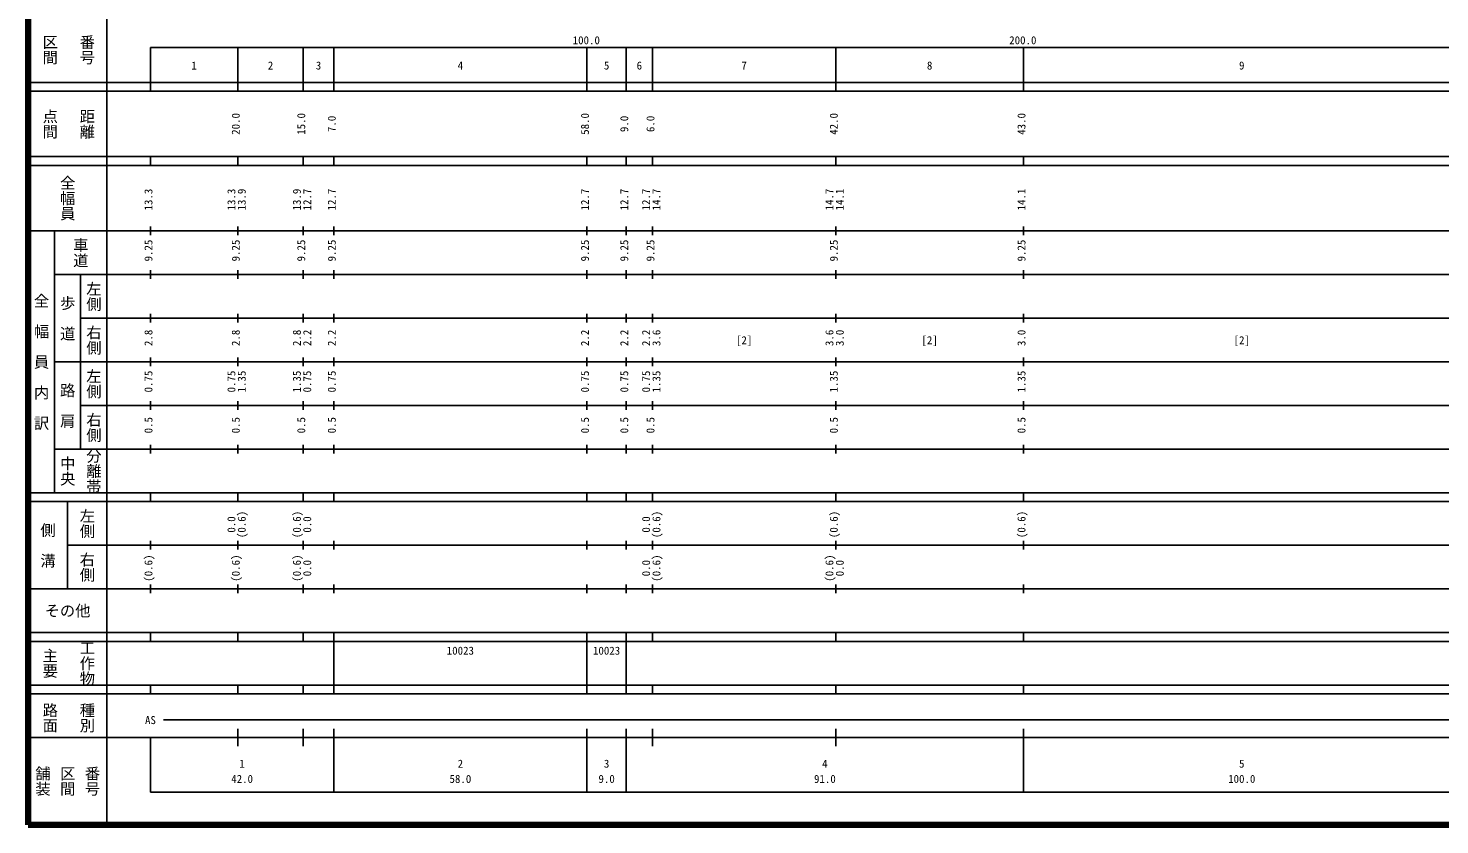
# Model space of a CAD drawing. Units: millimetres, scale not verified. Extents: x 40000 to 680000, y 20000 to 380000.
# Drawn here: x 40000 to 363360, y 20000 to 202409 of the extents above; entities that cross this region are included whole.
import ezdxf
from ezdxf.enums import TextEntityAlignment as Align

# ---------------------------------------------------------------- set-up
doc = ezdxf.new("R2010")
doc.units = ezdxf.units.MM
doc.header["$LTSCALE"] = 1000
doc.layers.add('S-TTL', color=2, linetype='Continuous', lineweight=140)
doc.layers.add('S-TTL-BAND', color=7, linetype='Continuous', lineweight=25)
doc.styles.add('@ＭＳ ゴシック', font='')
doc.styles.add('ＭＳ ゴシック', font='')
doc.styles.get('@ＭＳ ゴシック').set_extended_font_data('@MS Gothic')
doc.styles.get('ＭＳ ゴシック').set_extended_font_data('MS Gothic')

msp = doc.modelspace()

# ---------------------------------------------------------------- linework, layer by layer
at = {"layer": 'S-TTL'}
for p, q in [((40000, 380000), (40000, 20000)), ((40000, 380000), (40000, 20000)), ((40000, 20000), (680000, 20000)), ((40000, 20000), (680000, 20000))]:
    msp.add_line(p, q, dxfattribs=at)
at = {"layer": 'S-TTL-BAND'}
for p, q in [((58000, 370000), (58000, 20000)), ((58000, 370000), (58000, 20000)), ((68000, 198000), (579000, 198000)), ((68000, 198000), (68000, 188000)), ((68000, 198000), (579000, 198000)), ((68000, 198000), (68000, 188000)), ((88000, 188000), (88000, 198000)), ((103000, 188000), (103000, 198000)), ((110000, 188000), (110000, 198000)), ((168000, 188000), (168000, 198000)), ((177000, 188000), (177000, 198000)), ((183000, 188000), (183000, 198000)), ((225000, 188000), (225000, 198000)), ((268000, 188000), (268000, 198000)), ((40000, 190000), (579000, 190000)), ((40000, 190000), (579000, 190000)), ((40000, 188000), (579000, 188000)), ((40000, 188000), (579000, 188000)), ((40000, 173000), (579000, 173000)), ((40000, 173000), (579000, 173000)), ((68000, 171000), (68000, 173000)), ((68000, 171000), (68000, 173000)), ((88000, 171000), (88000, 173000)), ((103000, 171000), (103000, 173000)), ((110000, 171000), (110000, 173000)), ((168000, 171000), (168000, 173000)), ((177000, 171000), (177000, 173000)), ((183000, 171000), (183000, 173000)), ((225000, 171000), (225000, 173000)), ((268000, 171000), (268000, 173000)), ((40000, 171000), (579000, 171000)), ((40000, 171000), (579000, 171000)), ((40000, 156000), (579000, 156000)), ((40000, 156000), (579000, 156000)), ((46000, 96000), (46000, 156000)), ((46000, 96000), (46000, 156000)), ((68000, 155000), (68000, 157000)), ((68000, 155000), (68000, 157000)), ((88000, 155000), (88000, 157000)), ((103000, 155000), (103000, 157000)), ((110000, 155000), (110000, 157000)), ((168000, 155000), (168000, 157000)), ((177000, 155000), (177000, 157000)), ((183000, 155000), (183000, 157000)), ((225000, 155000), (225000, 157000)), ((268000, 155000), (268000, 157000)), ((46000, 146000), (579000, 146000)), ((46000, 146000), (579000, 146000)), ((52000, 146000), (52000, 106000)), ((52000, 146000), (52000, 106000)), ((68000, 145000), (68000, 147000)), ((68000, 145000), (68000, 147000)), ((88000, 145000), (88000, 147000)), ((103000, 145000), (103000, 147000)), ((110000, 145000), (110000, 147000)), ((168000, 145000), (168000, 147000)), ((177000, 145000), (177000, 147000)), ((183000, 145000), (183000, 147000)), ((225000, 145000), (225000, 147000)), ((268000, 145000), (268000, 147000)), ((52000, 136000), (579000, 136000)), ((52000, 136000), (579000, 136000)), ((68000, 135000), (68000, 137000)), ((68000, 135000), (68000, 137000)), ((88000, 135000), (88000, 137000)), ((103000, 135000), (103000, 137000)), ((110000, 135000), (110000, 137000)), ((168000, 135000), (168000, 137000)), ((177000, 135000), (177000, 137000)), ((183000, 135000), (183000, 137000)), ((225000, 135000), (225000, 137000)), ((268000, 135000), (268000, 137000)), ((68000, 125000), (68000, 127000)), ((68000, 125000), (68000, 127000)), ((88000, 125000), (88000, 127000)), ((103000, 125000), (103000, 127000)), ((110000, 125000), (110000, 127000)), ((168000, 125000), (168000, 127000)), ((177000, 125000), (177000, 127000)), ((183000, 125000), (183000, 127000)), ((225000, 125000), (225000, 127000)), ((268000, 125000), (268000, 127000)), ((46000, 126000), (579000, 126000)), ((46000, 126000), (579000, 126000)), ((68000, 115000), (68000, 117000)), ((68000, 115000), (68000, 117000)), ((88000, 115000), (88000, 117000)), ((103000, 115000), (103000, 117000)), ((110000, 115000), (110000, 117000)), ((168000, 115000), (168000, 117000)), ((177000, 115000), (177000, 117000)), ((183000, 115000), (183000, 117000)), ((225000, 115000), (225000, 117000)), ((268000, 115000), (268000, 117000)), ((52000, 116000), (579000, 116000)), ((52000, 116000), (579000, 116000)), ((68000, 105000), (68000, 107000)), ((68000, 105000), (68000, 107000)), ((88000, 105000), (88000, 107000)), ((103000, 105000), (103000, 107000)), ((110000, 105000), (110000, 107000)), ((168000, 105000), (168000, 107000)), ((177000, 105000), (177000, 107000)), ((183000, 105000), (183000, 107000)), ((225000, 105000), (225000, 107000)), ((268000, 105000), (268000, 107000)), ((46000, 106000), (579000, 106000)), ((46000, 106000), (579000, 106000)), ((40000, 96000), (579000, 96000)), ((40000, 96000), (579000, 96000)), ((40000, 94000), (579000, 94000)), ((40000, 94000), (579000, 94000)), ((49000, 94000), (49000, 74000)), ((49000, 94000), (49000, 74000)), ((68000, 94000), (68000, 96000)), ((68000, 94000), (68000, 96000)), ((88000, 94000), (88000, 96000)), ((103000, 94000), (103000, 96000)), ((110000, 94000), (110000, 96000)), ((168000, 94000), (168000, 96000)), ((177000, 94000), (177000, 96000)), ((183000, 94000), (183000, 96000)), ((225000, 94000), (225000, 96000)), ((268000, 94000), (268000, 96000)), ((68000, 83000), (68000, 85000)), ((68000, 83000), (68000, 85000)), ((88000, 83000), (88000, 85000)), ((103000, 83000), (103000, 85000)), ((110000, 83000), (110000, 85000)), ((168000, 83000), (168000, 85000)), ((177000, 83000), (177000, 85000)), ((183000, 83000), (183000, 85000)), ((225000, 83000), (225000, 85000)), ((268000, 83000), (268000, 85000)), ((49000, 84000), (579000, 84000)), ((49000, 84000), (579000, 84000)), ((68000, 73000), (68000, 75000)), ((68000, 73000), (68000, 75000)), ((88000, 73000), (88000, 75000)), ((103000, 73000), (103000, 75000)), ((110000, 73000), (110000, 75000)), ((168000, 73000), (168000, 75000)), ((177000, 73000), (177000, 75000)), ((183000, 73000), (183000, 75000)), ((225000, 73000), (225000, 75000)), ((268000, 73000), (268000, 75000)), ((40000, 74000), (579000, 74000)), ((40000, 74000), (579000, 74000)), ((40000, 64000), (579000, 64000)), ((40000, 64000), (579000, 64000)), ((40000, 62000), (579000, 62000)), ((40000, 62000), (579000, 62000)), ((68000, 62000), (68000, 64000)), ((68000, 62000), (68000, 64000)), ((88000, 62000), (88000, 64000)), ((103000, 62000), (103000, 64000)), ((110000, 62000), (110000, 64000)), ((110000, 52000), (110000, 62000)), ((168000, 62000), (168000, 64000)), ((168000, 52000), (168000, 62000)), ((168000, 52000), (168000, 62000)), ((177000, 62000), (177000, 64000)), ((177000, 52000), (177000, 62000)), ((183000, 62000), (183000, 64000)), ((225000, 62000), (225000, 64000)), ((268000, 62000), (268000, 64000)), ((40000, 52000), (579000, 52000)), ((40000, 52000), (579000, 52000)), ((68000, 50000), (68000, 52000)), ((68000, 50000), (68000, 52000)), ((88000, 50000), (88000, 52000)), ((103000, 50000), (103000, 52000)), ((110000, 50000), (110000, 52000)), ((168000, 50000), (168000, 52000)), ((177000, 50000), (177000, 52000)), ((183000, 50000), (183000, 52000)), ((225000, 50000), (225000, 52000)), ((268000, 50000), (268000, 52000)), ((40000, 50000), (579000, 50000)), ((40000, 50000), (579000, 50000)), ((71000, 44000), (565000, 44000)), ((40000, 40000), (579000, 40000)), ((40000, 40000), (579000, 40000)), ((68000, 40000), (68000, 27500)), ((68000, 40000), (68000, 27500)), ((88000, 38000), (88000, 42000)), ((103000, 38000), (103000, 42000)), ((110000, 27500), (110000, 42000)), ((168000, 27500), (168000, 42000)), ((177000, 27500), (177000, 42000)), ((183000, 38000), (183000, 42000)), ((225000, 38000), (225000, 42000)), ((268000, 27500), (268000, 42000)), ((68000, 27500), (579000, 27500)), ((68000, 27500), (579000, 27500))]:
    msp.add_line(p, q, dxfattribs=at)

# ---------------------------------------------------------------- texts
at = {"layer": 'S-TTL-BAND', "style": '@ＭＳ ゴシック'}
for s, p in [('区間', (45000, 197500)), ('区間', (45000, 197500)), ('番号', (53500, 197500)), ('番号', (53500, 197500)), ('点間', (45000, 180500)), ('点間', (45000, 180500)), ('距離', (53500, 180500)), ('距離', (53500, 180500)), ('全幅員', (49000, 163500)), ('全幅員', (49000, 163500)), ('車道', (52000, 151000)), ('車道', (52000, 151000)), ('左側', (55000, 141000)), ('左側', (55000, 141000)), ('全\u3000幅\u3000員\u3000内\u3000訳', (43000, 126000)), ('全\u3000幅\u3000員\u3000内\u3000訳', (43000, 126000)), ('歩\u3000道', (49000, 136000)), ('歩\u3000道', (49000, 136000)), ('右側', (55000, 131000)), ('右側', (55000, 131000)), ('左側', (55000, 121000)), ('左側', (55000, 121000)), ('路\u3000肩', (49000, 116000)), ('路\u3000肩', (49000, 116000)), ('右側', (55000, 111000)), ('右側', (55000, 111000)), ('中央', (49000, 101000)), ('中央', (49000, 101000)), ('分離帯', (55000, 101000)), ('分離帯', (55000, 101000)), ('左側', (53500, 89000)), ('左側', (53500, 89000)), ('側\u3000溝', (44500, 84000)), ('側\u3000溝', (44500, 84000)), ('右側', (53500, 79000)), ('右側', (53500, 79000)), ('工作物', (53500, 57000)), ('工作物', (53500, 57000)), ('主要', (45000, 57000)), ('主要', (45000, 57000)), ('路面', (45000, 44500)), ('路面', (45000, 44500)), ('種別', (53500, 44500)), ('種別', (53500, 44500)), ('舗装', (43333, 30000)), ('舗装', (43333, 30000)), ('区間', (49000, 30000)), ('区間', (49000, 30000)), ('番号', (54667, 30000)), ('番号', (54667, 30000))]:
    msp.add_text(s, height=2566, rotation=270, dxfattribs=at).set_placement(p, align=Align.MIDDLE_CENTER)
at = {"layer": 'S-TTL-BAND', "style": 'ＭＳ ゴシック'}
for s, p in [('100.0', (167844, 198195)), ('100.0', (167844, 198195)), ('200.0', (267844, 198195)), ('200.0', (267844, 198195)), ('1', (78000, 192405)), ('2', (95500, 192405)), ('3', (106500, 192405)), ('4', (139000, 192405)), ('5', (172500, 192405)), ('6', (180000, 192405)), ('7', (204000, 192405)), ('8', (246500, 192405)), ('9', (318000, 192405)), ('[2]', (204000, 129500)), ('[2]', (246500, 129500)), ('[2]', (318000, 129500)), ('AS', (68000, 42500)), ('1', (89000, 32523)), ('2', (139000, 32523)), ('3', (172500, 32523)), ('4', (222500, 32523)), ('5', (318000, 32523)), ('42.0', (89000, 29033)), ('58.0', (139000, 29033)), ('9.0', (172500, 29033)), ('91.0', (222500, 29033)), ('100.0', (318000, 29033))]:
    msp.add_text(s, height=1833, dxfattribs=at).set_placement(p, align=Align.BOTTOM_CENTER)
for s, p in [('20.0', (89000, 180500)), ('15.0', (104000, 180500)), ('7.0', (111000, 180500)), ('58.0', (169000, 180500)), ('9.0', (178000, 180500)), ('6.0', (184000, 180500)), ('42.0', (226000, 180500)), ('43.0', (269000, 180500)), ('13.3', (69000, 163174)), ('13.3', (88000, 163174)), ('13.9', (90370, 163174)), ('13.9', (103000, 163174)), ('12.7', (105370, 163174)), ('12.7', (111000, 163174)), ('12.7', (169000, 163174)), ('12.7', (178000, 163174)), ('12.7', (183000, 163174)), ('14.7', (185370, 163174)), ('14.7', (225000, 163174)), ('14.1', (227370, 163174)), ('14.1', (269000, 163174)), ('9.25', (69000, 151500)), ('9.25', (89000, 151500)), ('9.25', (104000, 151500)), ('9.25', (111000, 151500)), ('9.25', (169000, 151500)), ('9.25', (178000, 151500)), ('9.25', (184000, 151500)), ('9.25', (226000, 151500)), ('9.25', (269000, 151500)), ('2.8', (69000, 131500)), ('2.8', (89000, 131500)), ('2.8', (103000, 131500)), ('2.2', (105370, 131500)), ('2.2', (111000, 131500)), ('2.2', (169000, 131500)), ('2.2', (178000, 131500)), ('2.2', (183000, 131500)), ('3.6', (185370, 131500)), ('3.6', (225000, 131500)), ('3.0', (227370, 131500)), ('3.0', (269000, 131500)), ('0.75', (69000, 121500)), ('0.75', (88000, 121500)), ('1.35', (90370, 121500)), ('1.35', (103000, 121500)), ('0.75', (105370, 121500)), ('0.75', (111000, 121500)), ('0.75', (169000, 121500)), ('0.75', (178000, 121500)), ('0.75', (183000, 121500)), ('1.35', (185370, 121500)), ('1.35', (226000, 121500)), ('1.35', (269000, 121500)), ('0.5', (69000, 111500)), ('0.5', (89000, 111500)), ('0.5', (104000, 111500)), ('0.5', (111000, 111500)), ('0.5', (169000, 111500)), ('0.5', (178000, 111500)), ('0.5', (184000, 111500)), ('0.5', (226000, 111500)), ('0.5', (269000, 111500)), ('(0.6)', (90370, 88764)), ('(0.6)', (103000, 88764)), ('(0.6)', (185370, 88764)), ('(0.6)', (226000, 88764)), ('(0.6)', (269000, 88764)), ('0.0', (88000, 88764)), ('0.0', (105370, 88764)), ('0.0', (183000, 88764)), ('(0.6)', (69000, 78764)), ('(0.6)', (89000, 78764)), ('(0.6)', (103000, 78764)), ('(0.6)', (185370, 78764)), ('(0.6)', (225000, 78764)), ('0.0', (105370, 78764)), ('0.0', (183000, 78764)), ('0.0', (227370, 78764))]:
    msp.add_text(s, height=1833, rotation=90, dxfattribs=at).set_placement(p, align=Align.BOTTOM_CENTER)
msp.add_text('その他', height=2566, dxfattribs=at).set_placement((49000, 69000), align=Align.MIDDLE_CENTER)
msp.add_text('その他', height=2566, dxfattribs=at).set_placement((49000, 69000), align=Align.MIDDLE_CENTER)
for p in [(135875, 58405), (169375, 58405)]:
    msp.add_text('10023', height=1833, dxfattribs=at).set_placement(p, align=Align.BOTTOM_LEFT)

doc.saveas('drawing.dxf')
